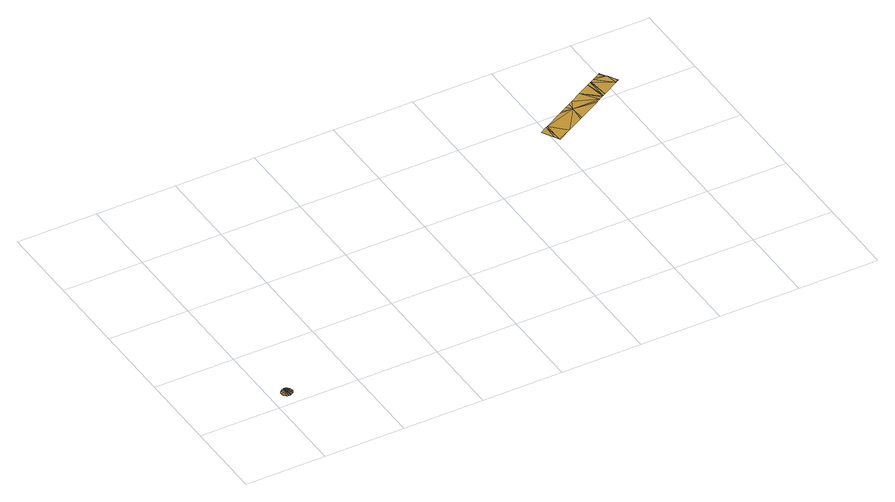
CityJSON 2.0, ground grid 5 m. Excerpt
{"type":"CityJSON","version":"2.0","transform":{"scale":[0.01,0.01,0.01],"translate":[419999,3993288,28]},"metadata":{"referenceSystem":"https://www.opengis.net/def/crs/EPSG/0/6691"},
"CityObjects":{
"cityfurniture1":{"type":"CityFurniture","attributes":{"class":"1030","function":"5610","DmGeometricAttribute.dmCode":"8140","DmGeometricAttribute.geometryType":"E5","DmGeometricAttribute.mapLevel":"2500","DmGeometricAttribute.shapeType":"0"},"geometry":[{"type":"MultiSurface","lod":"3","boundaries":[[[0,1,2]],[[3,4,2]],[[2,4,0]],[[2,5,6]],[[2,6,7]],[[2,7,8]],[[2,8,3]],[[9,10,2]],[[11,12,2]],[[12,13,2]],[[2,10,11]],[[1,14,2]],[[14,9,2]],[[2,13,15]],[[16,2,15]],[[17,2,16]],[[17,18,2]],[[19,20,2]],[[18,19,2]],[[21,22,2]],[[23,24,2]],[[24,25,2]],[[26,21,2]],[[25,27,2]],[[27,28,2]],[[29,2,22]],[[29,5,2]],[[28,30,2]],[[30,26,2]],[[31,23,2]],[[32,31,2]],[[2,20,33]],[[2,33,34]],[[34,35,2]],[[35,36,2]],[[36,32,2]]]}]},
"cityfurniture2":{"type":"CityFurniture","attributes":{"class":"1030","function":"7100","DmGeometricAttribute.dmCode":"8142","DmGeometricAttribute.geometryType":"E5","DmGeometricAttribute.mapLevel":"2500","DmGeometricAttribute.shapeType":"0"},"geometry":[{"type":"MultiSurface","lod":"3","boundaries":[[[37,38,39]],[[37,39,40]],[[39,41,40]],[[42,43,44]],[[41,42,44]],[[45,46,47]],[[48,49,50]],[[51,48,50]],[[50,49,47]],[[47,49,45]],[[52,53,54]],[[54,53,51]],[[50,54,51]],[[52,55,53]],[[40,41,56]],[[37,57,58]],[[58,59,37]],[[37,59,60]],[[37,40,61]],[[37,61,57]],[[62,63,64]],[[64,63,65]],[[48,65,49]],[[49,65,63]],[[41,39,42]],[[37,66,67]],[[37,67,68]],[[68,38,37]],[[60,69,70]],[[37,60,71]],[[70,71,60]],[[37,71,66]],[[62,72,73]],[[72,62,64]],[[70,73,72]],[[70,69,73]]]}]}
},
"vertices":[
[104,68,4],[110,68,4],[110,128,3],[90,72,4],[95,70,4],[73,93,3],[76,87,3],[81,80,4],[87,74,4],[122,71,5],[129,76,5],[135,82,5],[139,90,5],[141,97,5],[113,68,4],[141,99,5],[141,108,5],[138,117,4],[137,119,4],[133,124,4],[129,128,4],[74,114,3],[73,105,3],[105,136,3],[101,136,3],[98,136,3],[79,122,3],[92,133,3],[90,132,3],[73,96,3],[85,128,3],[107,137,4],[110,136,4],[127,130,4],[125,132,4],[119,135,4],[116,136,4],
[2726,1497,12],[2644,1498,12],[2525,1432,12],[2613,1339,15],[2524,1298,15],[2514,1426,12],[2468,1400,12],[2507,1330,14],[3062,1587,16],[3067,1590,16],[3063,1598,16],[2953,1669,12],[3043,1577,16],[3032,1655,13],[2971,1678,12],[3010,1693,12],[2999,1694,12],[3029,1660,13],[3007,1699,12],[2528,1292,15],[2725,1401,15],[2866,1479,15],[2877,1485,15],[2895,1495,15],[2715,1395,15],[2926,1512,15],[2940,1520,15],[2928,1654,12],[2931,1656,12],[2726,1543,12],[2697,1527,12],[2660,1506,12],[2915,1506,15],[2825,1598,13],[2753,1558,12],[2903,1641,12],[2923,1511,15]
]}
